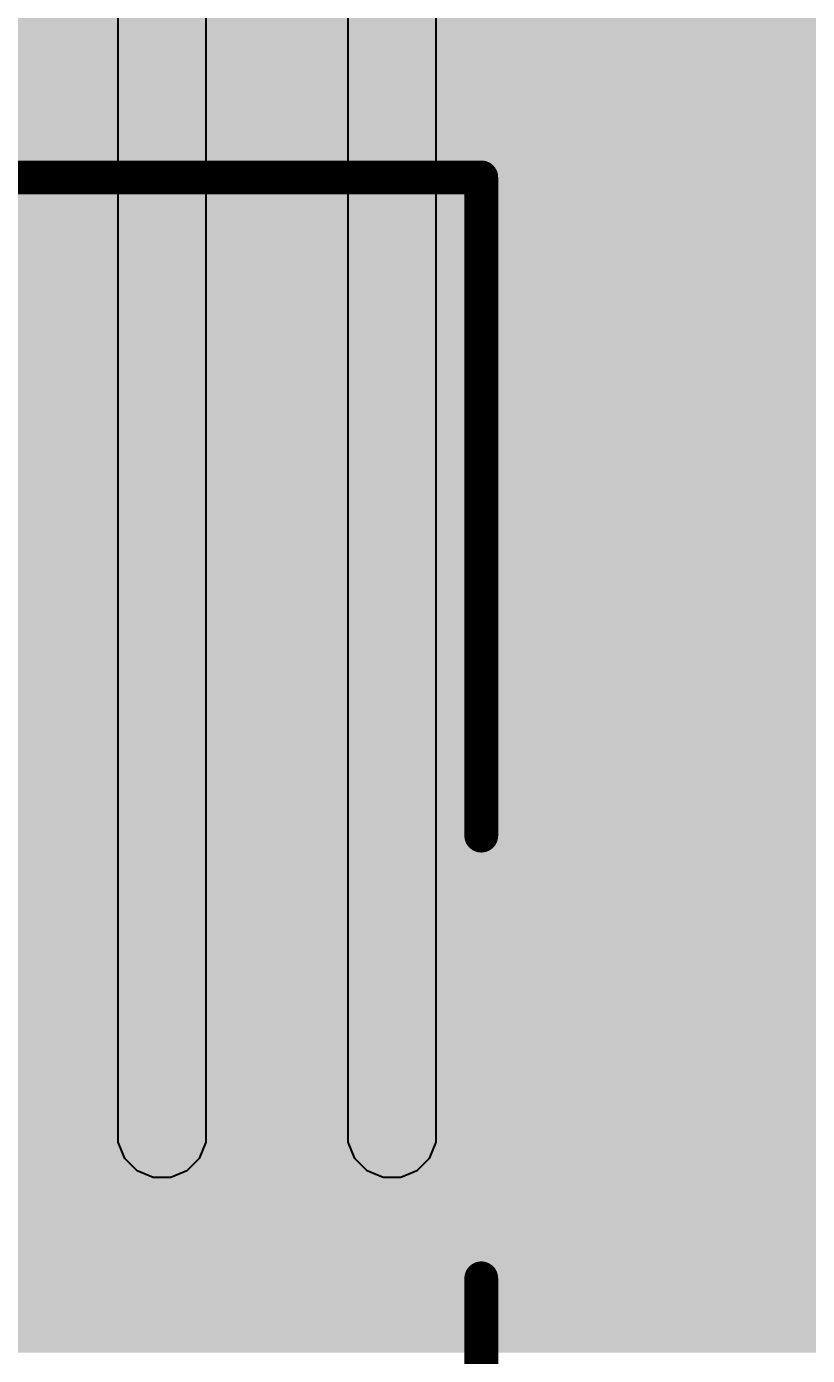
# Model space of a CAD drawing. Header units: inches. Extents: x -4 to 5258, y -4 to 5281.
# Drawn here: x 109.686 to 112.619, y 30.852 to 35.841 of the extents above; entities that cross this region are included whole.
import ezdxf

# ---------------------------------------------------------------- set-up
doc = ezdxf.new("R2010")
doc.units = ezdxf.units.IN
for name, color, linetype in [('Bottom Solder', 6, 'Continuous'), ('Top Layer', 1, 'Continuous'), ('Top Overlay', 2, 'Continuous'), ('Top Paste', 8, 'Continuous'), ('Top Solder', 216, 'Continuous')]:
    doc.layers.add(name, color=color, linetype=linetype)
doc.styles.add('Arial', font='', dxfattribs={"height": 0.2})
doc.styles.get('Arial').set_extended_font_data('Arial')

# ---------------------------------------------------------------- blocks, each defined once
blk = doc.blocks.new('SVZ1VM101E09E00RAXXX_260')
at = {"layer": 'Top Layer'}
blk.add_hatch(color=1, dxfattribs=at).paths.add_polyline_path([(0.92, 0.6), (4.42, 0.6), (4.42, -0.6), (0.92, -0.6)])
at = {"layer": 'Top Paste'}
blk.add_hatch(color=8, dxfattribs=at).paths.add_polyline_path([(0.92, 0.6), (4.42, 0.6), (4.42, -0.6), (0.92, -0.6)])
at = {"layer": 'Top Solder'}
blk.add_hatch(color=216, dxfattribs=at).paths.add_polyline_path([(0.8692, 0.6508), (4.4708, 0.6508), (4.4708, -0.6508), (0.8692, -0.6508)])
at = {"layer": 'Top Overlay'}
for points in [[(-1.905, 3.302, 0.127, 0.127, 0), (3.302, 3.302, 0.127, 0.127, 0)], [(3.302, 0.8311, 0.127, 0.127, 0), (3.302, 3.302, 0.127, 0.127, 0)], [(3.302, -3.302, 0.127, 0.127, 0), (3.302, -0.8311, 0.127, 0.127, 0)]]:
    blk.add_lwpolyline(points, format="xyseb", dxfattribs=at)
for points in [[(3.2702, 3.302, 0.0635, 0.0635, 1), (3.3338, 3.302, 0.0635, 0.0635, 1)], [(3.2702, 3.302, 0.0635, 0.0635, 1), (3.3338, 3.302, 0.0635, 0.0635, 1)], [(3.2702, 0.8311, 0.0635, 0.0635, 1), (3.3338, 0.8311, 0.0635, 0.0635, 1)], [(3.2702, -0.8311, 0.0635, 0.0635, 1), (3.3338, -0.8311, 0.0635, 0.0635, 1)]]:
    blk.add_lwpolyline(points, format="xyseb", close=True, dxfattribs=at)

msp = doc.modelspace()

# ---------------------------------------------------------------- hatches: boundary and pattern name
at = {"layer": 'Top Layer'}
msp.add_hatch(color=1, dxfattribs=at).paths.add_polyline_path([(115.427, 39.9132), (107.8534, 39.9132), (107.8534, 30.8627), (115.427, 30.8627)])

# ---------------------------------------------------------------- linework, layer by layer
at = {"layer": 'Bottom Solder'}
for p, q in [((110.0297, 31.6853), (110.0297, 39.1529)), ((110.3599, 39.1529), (110.3599, 31.6853)), ((110.8933, 31.6853), (110.8933, 39.1529)), ((111.2235, 39.1529), (111.2235, 31.6853)), ((110.0297, 31.6853), (110.0297, 31.6853)), ((110.0297, 31.6525), (110.0297, 31.6853)), ((110.3599, 31.6853), (110.3599, 31.6525)), ((110.8933, 31.6853), (110.8933, 31.6853)), ((110.8933, 31.6525), (110.8933, 31.6853)), ((111.2235, 31.6853), (111.2235, 31.6525)), ((110.0548, 31.5918), (110.0297, 31.6525)), ((110.3599, 31.6525), (110.3347, 31.5918)), ((110.9184, 31.5918), (110.8933, 31.6525)), ((111.2235, 31.6525), (111.1983, 31.5918)), ((110.1013, 31.5454), (110.0548, 31.5918)), ((110.3347, 31.5918), (110.2883, 31.5454)), ((110.9649, 31.5454), (110.9184, 31.5918)), ((111.1983, 31.5918), (111.1519, 31.5454)), ((110.1619, 31.5202), (110.1013, 31.5454)), ((110.2883, 31.5454), (110.2276, 31.5202)), ((111.0255, 31.5202), (110.9649, 31.5454)), ((111.1519, 31.5454), (111.0912, 31.5202)), ((110.1948, 31.5202), (110.1619, 31.5202)), ((110.2276, 31.5202), (110.1948, 31.5202)), ((111.0584, 31.5202), (111.0255, 31.5202)), ((111.0912, 31.5202), (111.0584, 31.5202))]:
    msp.add_line(p, q, dxfattribs=at)

# ---------------------------------------------------------------- block references
msp.add_blockref('SVZ1VM101E09E00RAXXX_260', (108.0918, 31.9727))

# ---------------------------------------------------------------- texts
at = {"layer": 'Top Overlay', "style": 'Arial'}
msp.add_text('C51', height=1.016, dxfattribs=at).set_placement((112.0622, 34.1495))

doc.saveas('drawing.dxf')
